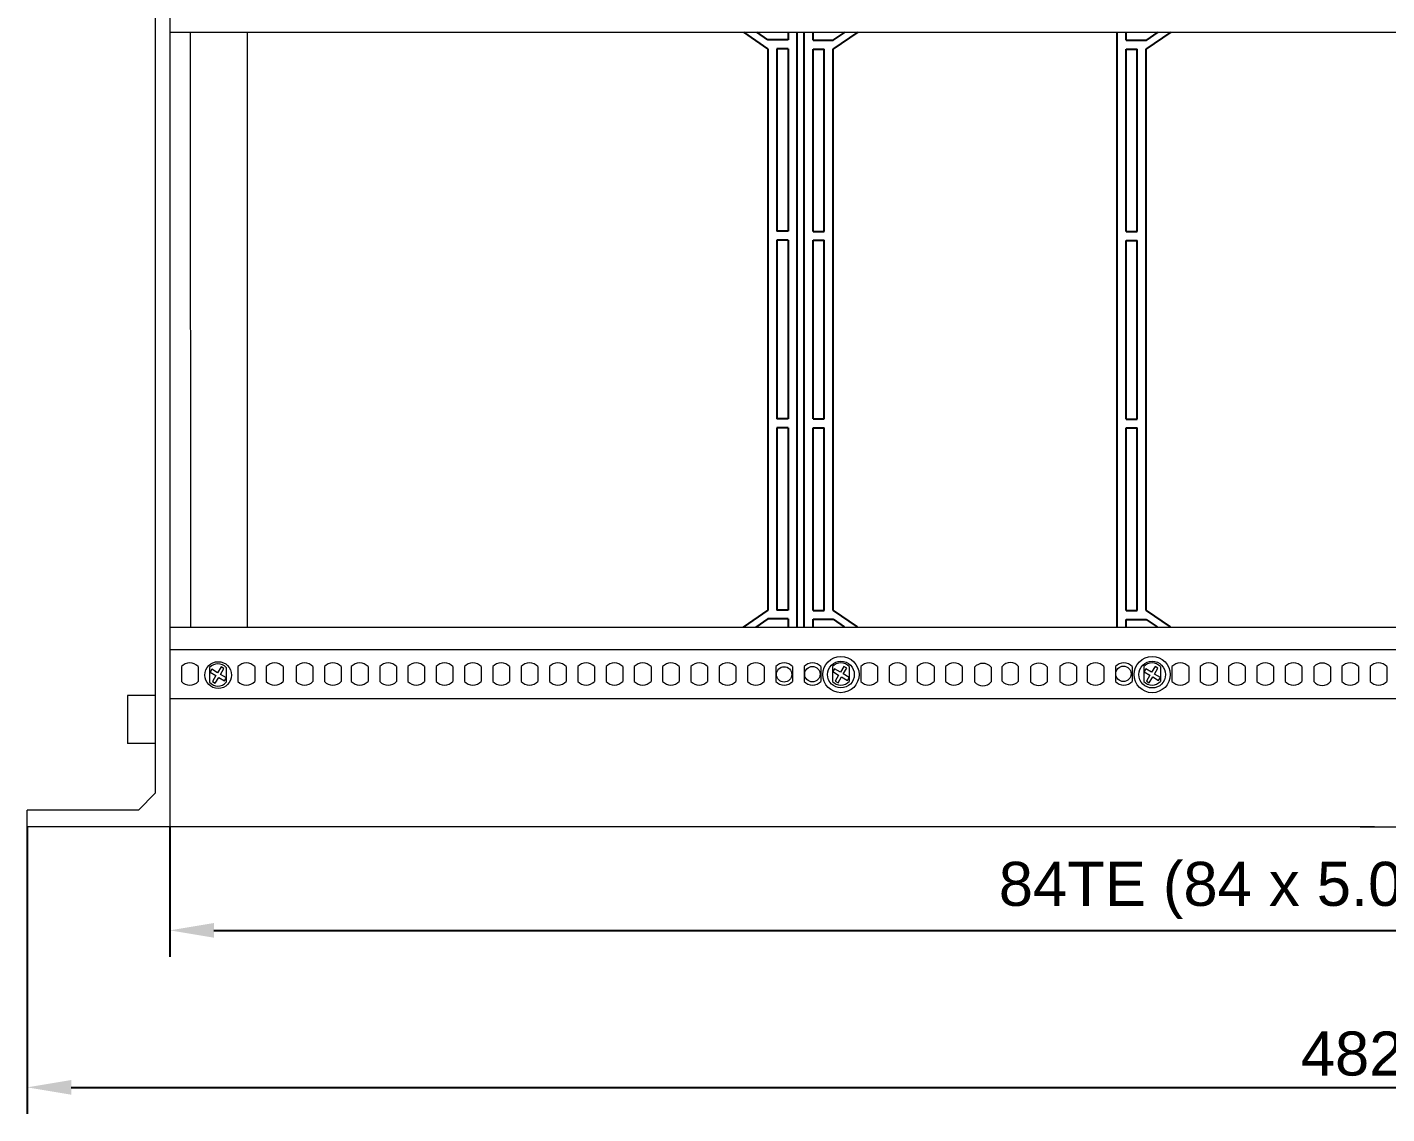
# Model space of a CAD drawing. Extents: x -194 to 239, y -574 to -265.
# Drawn here: x 54.1 to 131.3, y -483 to -421.3 of the extents above; entities that cross this region are included whole.
import ezdxf

# ---------------------------------------------------------------- set-up
doc = ezdxf.new("R2010")
doc.units = 0
doc.header["$LTSCALE"] = 0.5
doc.header["$PDMODE"] = 2
doc.layers.get('0').update_dxf_attribs({"linetype": 'CONTINUOUS'})
doc.layers.get('DEFPOINTS').update_dxf_attribs({"linetype": 'CONTINUOUS'})
doc.layers.add('1', color=7, linetype='CONTINUOUS')
doc.layers.add('UMRISSE', color=7, linetype='CONTINUOUS')
doc.styles.get("Standard").update_dxf_attribs({"font": 'arial.ttf', "height": 3})
doc.dimstyles.get("Standard").update_dxf_attribs({"dimtxt": 0.18, "dimasz": 0.18, "dimexe": 0.18, "dimexo": 0.0625, "dimgap": 0.09, "dimtad": 0, "dimtih": 1, "dimtoh": 1, "dimdec": 4, "dimzin": 0, "dimdsep": 46, "dimtxsty": 'Standard', "dimcen": 0.09, "dimadec": 0, "dimazin": 0, "dimtfac": 1, "dimtdec": 4, "dimtofl": 0, "dimtmove": 0, "dimatfit": 3, "dimfxl": 1, "dimtolj": 1, "dimtzin": 0, "dimarcsym": 0})

# ---------------------------------------------------------------- blocks, each defined once
blk = doc.blocks.new('A$C6B32323B')
at = {"layer": 'UMRISSE', "color": 7, "linetype": 'Continuous'}
for p, q in [((0, 0), (0, 71.13)), ((1.07, 70.17), (1.07, 71.13)), ((1.07, 70.17), (3.47, 70.17)), ((3.47, 69.1), (6.45, 71.13)), ((3.47, 70.15), (4.91, 71.13)), ((3.47, 70.15), (3.47, 70.17)), ((1.07, 47.29), (1.07, 69.1)), ((1.07, 69.1), (2.4, 69.1)), ((2.4, 47.29), (2.4, 69.1)), ((3.47, 1.97), (3.47, 69.1)), ((1.07, 47.29), (2.4, 47.29)), ((1.07, 24.87), (1.07, 46.23)), ((1.07, 46.23), (2.4, 46.23)), ((2.4, 24.87), (2.4, 46.23)), ((1.07, 24.87), (2.4, 24.87)), ((1.07, 1.97), (1.07, 23.8)), ((1.07, 23.8), (2.4, 23.8)), ((2.4, 1.97), (2.4, 23.8)), ((1.07, 1.97), (2.4, 1.97)), ((3.47, 1.97), (6.35, 0)), ((1.07, 0), (1.07, 0.9)), ((1.07, 0.9), (3.47, 0.9)), ((3.47, 0.9), (4.79, 0))]:
    blk.add_line(p, q, dxfattribs=at)
blk = doc.blocks.new('*D111')
at = {"color": 1, "lineweight": -2, "transparency": 16777216}
for p, q in [((62.182, -466.696), (62.182, -474.074)), ((198.126, -466.696), (198.126, -474.074))]:
    blk.add_line(p, q, dxfattribs=at)
at = {"lineweight": -2, "transparency": 16777216}
blk.add_line((64.682, -472.574), (195.626, -472.574), dxfattribs=at)
at = {"lineweight": 5, "transparency": 16777216}
for points in [[(64.682, -472.158), (64.682, -472.991), (62.182, -472.574)], [(195.626, -472.158), (195.626, -472.991), (198.126, -472.574)]]:
    blk.add_solid(points, dxfattribs=at)
at = {"layer": 'DEFPOINTS', "color": 0, "lineweight": 5, "transparency": 16777216}
for p in [(62.182, -466.696), (198.126, -466.696), (198.126, -472.574)]:
    blk.add_point(p, dxfattribs=at)
at = {"color": 7, "lineweight": 5, "transparency": 16777216, "insert": (128.602, -470.311), "char_height": 3, "attachment_point": 5}
blk.add_mtext('\\A1;{\\fArial|b0|i0|c238|p34;\\H0.83333x;84TE (84 x 5.08=426.72)}', dxfattribs=at)
blk = doc.blocks.new('*D112')
at = {"color": 1, "lineweight": -2, "transparency": 16777216}
for p, q in [((54.087, -466.696), (54.087, -482.979)), ((207.002, -466.696), (207.002, -482.979))]:
    blk.add_line(p, q, dxfattribs=at)
at = {"lineweight": -2, "transparency": 16777216}
blk.add_line((56.587, -481.479), (204.502, -481.479), dxfattribs=at)
at = {"lineweight": 5, "transparency": 16777216}
for points in [[(56.587, -481.063), (56.587, -481.896), (54.087, -481.479)], [(204.502, -481.063), (204.502, -481.896), (207.002, -481.479)]]:
    blk.add_solid(points, dxfattribs=at)
at = {"layer": 'DEFPOINTS', "color": 0, "lineweight": 5, "transparency": 16777216}
for p in [(54.087, -466.696), (207.002, -466.696), (207.002, -481.479)]:
    blk.add_point(p, dxfattribs=at)
at = {"color": 7, "lineweight": 5, "transparency": 16777216, "insert": (130.749, -479.578), "char_height": 3, "attachment_point": 5}
blk.add_mtext('\\A1;{\\fArial|b0|i0|c238|p34;\\H0.83333x;482.6}', dxfattribs=at)

msp = doc.modelspace()

# ---------------------------------------------------------------- linework, layer by layer
at = {"lineweight": 5}
for p, q in [((63.33091, -421.63592), (63.36509, -455.37588)), ((66.57171, -421.63592), (66.56675, -455.37588))]:
    msp.add_line(p, q, dxfattribs=at)
at = {"layer": '1', "lineweight": 5}
for p, q in [((61.36032, -411.20088), (61.36032, -464.79904)), ((62.18247, -411.20088), (62.18247, -466.69632)), ((130.55809, -421.63592), (62.18247, -421.63592)), ((198.12594, -421.63592), (129.75032, -421.63592)), ((62.18247, -455.37588), (83.13909, -455.37588)), ((65.73687, -455.37588), (130.55809, -455.37588)), ((129.75032, -455.37588), (198.12594, -455.37588)), ((62.18247, -456.64073), (130.55809, -456.64073)), ((62.18247, -456.64073), (79.82177, -456.64073)), ((129.75032, -456.64073), (198.12594, -456.64073)), ((62.84019, -457.61376), (62.84019, -458.45038)), ((62.84019, -457.61376), (62.84019, -458.45038)), ((63.78883, -457.61376), (63.78883, -458.45038)), ((63.78883, -457.61376), (63.78883, -458.45038)), ((65.09474, -457.62744), (64.89642, -457.96019)), ((65.25771, -457.72458), (65.09474, -457.62744)), ((66.05292, -457.61376), (66.05292, -458.45038)), ((67.00156, -457.61376), (67.00156, -458.45038)), ((67.65929, -457.61376), (67.65929, -458.45038)), ((68.60793, -457.61376), (68.60793, -458.45038)), ((69.35925, -457.61376), (69.35925, -458.45038)), ((70.30789, -457.61376), (70.30789, -458.45038)), ((70.96562, -457.61376), (70.96562, -458.45038)), ((71.91426, -457.61376), (71.91426, -458.45038)), ((72.48491, -457.61375), (72.48491, -458.45038)), ((73.43355, -457.61375), (73.43355, -458.45038)), ((74.10399, -457.61376), (74.10399, -458.45038)), ((75.05263, -457.61376), (75.05263, -458.45038)), ((75.69764, -457.61375), (75.69764, -458.45038)), ((76.64628, -457.61375), (76.64628, -458.45038)), ((77.304, -457.61375), (77.304, -458.45038)), ((78.25264, -457.61375), (78.25264, -458.45038)), ((78.91037, -457.61375), (78.91037, -458.45038)), ((79.85901, -457.61375), (79.85901, -458.45038)), ((80.51673, -457.61375), (80.51673, -458.45038)), ((81.46537, -457.61375), (81.46537, -458.45038)), ((82.12309, -457.61375), (82.12309, -458.45038)), ((83.07173, -457.61375), (83.07173, -458.45038)), ((83.72946, -457.61375), (83.72946, -458.45038)), ((84.6781, -457.61375), (84.6781, -458.45038)), ((85.33582, -457.61375), (85.33582, -458.45038)), ((86.28446, -457.61375), (86.28446, -458.45038)), ((86.94219, -457.61375), (86.94219, -458.45038)), ((87.89083, -457.61375), (87.89083, -458.45038)), ((88.54855, -457.61375), (88.54855, -458.45038)), ((89.49719, -457.61375), (89.49719, -458.45038)), ((90.15491, -457.61375), (90.15491, -458.45038)), ((91.10355, -457.61375), (91.10355, -458.45038)), ((91.76128, -457.61375), (91.76128, -458.45038)), ((92.70992, -457.61375), (92.70992, -458.45038)), ((93.36764, -457.61375), (93.36764, -458.45038)), ((94.31628, -457.61375), (94.31628, -458.45038)), ((94.974, -457.61375), (94.974, -458.45038)), ((95.92264, -457.61375), (95.92264, -458.45038)), ((96.58037, -457.61375), (96.58037, -458.45038)), ((97.52901, -457.61375), (97.52901, -458.45038)), ((98.18673, -457.61375), (98.18673, -458.45038)), ((99.13537, -457.61375), (99.13537, -458.45038)), ((99.7931, -457.61375), (99.7931, -458.45038)), ((100.44361, -457.59948), (100.24529, -457.93222)), ((100.60659, -457.69661), (100.44361, -457.59948)), ((100.74174, -457.61375), (100.74174, -458.45038)), ((101.39946, -457.61375), (101.39946, -458.45038)), ((102.3481, -457.61375), (102.3481, -458.45038)), ((103.00582, -457.61375), (103.00582, -458.45038)), ((103.95446, -457.61375), (103.95446, -458.45038)), ((104.61219, -457.61375), (104.61219, -458.45038)), ((105.56083, -457.61375), (105.56083, -458.45038)), ((106.21855, -457.61375), (106.21855, -458.45038)), ((107.16719, -457.61375), (107.16719, -458.45038)), ((107.86258, -457.64242), (107.86258, -458.47905)), ((108.81122, -457.64242), (108.81122, -458.47905)), ((109.42779, -458.43508), (109.42779, -457.59846)), ((110.36151, -458.43508), (110.36151, -457.59846)), ((111.04113, -457.62905), (111.04113, -458.46567)), ((111.98977, -457.62905), (111.98977, -458.46567)), ((112.70942, -457.61252), (112.70942, -458.44914)), ((113.65806, -457.61252), (113.65806, -458.44914)), ((114.25037, -457.61375), (114.25037, -458.45038)), ((115.19901, -457.61375), (115.19901, -458.45038)), ((115.85673, -457.61375), (115.85673, -458.45038)), ((116.80537, -457.61375), (116.80537, -458.45038)), ((117.4631, -457.61375), (117.4631, -458.45038)), ((118.11136, -457.60226), (117.91304, -457.935)), ((118.27434, -457.69939), (118.11136, -457.60226)), ((118.41174, -457.61375), (118.41174, -458.45038)), ((119.06946, -457.61375), (119.06946, -458.45038)), ((120.0181, -457.61375), (120.0181, -458.45038)), ((120.67582, -457.61375), (120.67582, -458.45038)), ((121.62446, -457.61375), (121.62446, -458.45038)), ((122.28219, -457.61375), (122.28219, -458.45038)), ((123.23083, -457.61375), (123.23083, -458.45038)), ((123.88855, -457.61375), (123.88855, -458.45038)), ((124.83719, -457.61375), (124.83719, -458.45038)), ((125.49492, -457.61375), (125.49492, -458.45038)), ((126.44356, -457.61375), (126.44356, -458.45038)), ((127.12378, -457.62511), (127.12378, -458.46173)), ((128.07242, -457.62511), (128.07242, -458.46173)), ((128.70764, -457.61375), (128.70764, -458.45038)), ((129.65628, -457.61375), (129.65628, -458.45038)), ((130.31401, -457.61375), (130.31401, -458.45038)), ((131.26265, -457.61375), (131.26265, -458.45038)), ((64.44235, -457.66357), (64.44235, -458.50019)), ((64.56367, -457.76187), (64.46654, -457.92485)), ((64.46654, -457.92485), (64.79928, -458.12316)), ((64.89642, -457.96019), (64.56367, -457.76187)), ((64.79928, -458.12316), (64.60097, -458.45591)), ((64.76394, -458.55304), (64.96226, -458.2203)), ((64.96226, -458.2203), (65.29501, -458.41862)), ((65.0594, -458.05732), (65.25771, -457.72458)), ((65.39214, -458.25564), (65.0594, -458.05732)), ((65.29501, -458.41862), (65.39214, -458.25564)), ((65.39099, -457.66357), (65.39099, -458.50019)), ((99.91255, -457.7339), (99.81541, -457.89688)), ((99.81541, -457.89688), (100.14816, -458.0952)), ((100.24529, -457.93222), (99.91255, -457.7339)), ((100.14816, -458.0952), (99.94984, -458.42794)), ((100.11282, -458.52508), (100.31114, -458.19233)), ((100.31114, -458.19233), (100.64388, -458.39065)), ((100.40827, -458.02936), (100.60659, -457.69661)), ((100.74102, -458.22767), (100.40827, -458.02936)), ((100.64388, -458.39065), (100.74102, -458.22767)), ((117.5803, -457.73669), (117.48316, -457.89966)), ((117.48316, -457.89966), (117.81591, -458.09798)), ((117.91304, -457.935), (117.5803, -457.73669)), ((117.81591, -458.09798), (117.61759, -458.43072)), ((117.78057, -458.52786), (117.97889, -458.19511)), ((117.97889, -458.19511), (118.31163, -458.39343)), ((118.07602, -458.03214), (118.27434, -457.69939)), ((118.40877, -458.23045), (118.07602, -458.03214)), ((118.31163, -458.39343), (118.40877, -458.23045)), ((64.60097, -458.45591), (64.76394, -458.55304)), ((99.94984, -458.42794), (100.11282, -458.52508)), ((117.61759, -458.43072), (117.78057, -458.52786)), ((61.36032, -459.24949), (59.77925, -459.24949)), ((59.77925, -459.24949), (59.77925, -461.96893)), ((62.18247, -459.42341), (80.44128, -459.42341)), ((77.77179, -459.42341), (130.55809, -459.42341)), ((129.75032, -459.42341), (198.12594, -459.42341)), ((61.36032, -461.96893), (59.77925, -461.96893)), ((61.36032, -464.79904), (60.41168, -465.74768)), ((60.41168, -465.74768), (54.08741, -465.74768)), ((54.08741, -466.69632), (54.08741, -465.74768)), ((62.18247, -466.69632), (54.08741, -466.69632)), ((130.55809, -466.69632), (62.18247, -466.69632)), ((129.75032, -466.69632), (207.00192, -466.69632))]:
    msp.add_line(p, q, dxfattribs=at)
for centre, radius in [((64.92934, -458.09024), 0.75891), ((97.05228, -458.05364), 0.43645), ((98.65755, -458.04163), 0.43645), ((100.27822, -458.06228), 1.02769), ((100.27822, -458.06228), 0.75891), ((116.31241, -458.02324), 0.43645), ((117.94596, -458.06506), 1.02769), ((117.94596, -458.06506), 0.75891)]:
    msp.add_circle(centre, radius, dxfattribs=at)
for centre, radius, start, end in [((63.31451, -458.03207), 0.63243, 41.4096221, 138.5903779), ((64.91667, -458.08188), 0.63243, 41.4096221, 138.5903779), ((66.52724, -458.03207), 0.63243, 41.4096221, 138.5903779), ((68.13361, -458.03207), 0.63243, 41.4096221, 138.5903779), ((69.83357, -458.03207), 0.63243, 41.4096221, 138.5903779), ((71.43994, -458.03207), 0.63243, 41.4096221, 138.5903779), ((72.95923, -458.03206), 0.63243, 41.4096221, 138.5903779), ((74.57831, -458.03207), 0.63243, 41.4096221, 138.5903779), ((76.17196, -458.03206), 0.63243, 41.4096221, 138.5903779), ((77.77832, -458.03206), 0.63243, 41.4096221, 138.5903779), ((79.38469, -458.03206), 0.63243, 41.4096221, 138.5903779), ((80.99105, -458.03206), 0.63243, 41.4096221, 138.5903779), ((82.59741, -458.03206), 0.63243, 41.4096221, 138.5903779), ((84.20378, -458.03206), 0.63243, 41.4096221, 138.5903779), ((85.81014, -458.03206), 0.63243, 41.4096221, 138.5903779), ((87.41651, -458.03206), 0.63243, 41.4096221, 138.5903779), ((89.02287, -458.03206), 0.63243, 41.4096221, 138.5903779), ((90.62923, -458.03206), 0.63243, 41.4096221, 138.5903779), ((92.2356, -458.03206), 0.63243, 41.4096221, 138.5903779), ((93.84196, -458.03206), 0.63243, 41.4096221, 138.5903779), ((95.44832, -458.03206), 0.63243, 41.4096221, 138.5903779), ((97.05469, -458.03206), 0.63243, 41.4096221, 138.5903779), ((98.66105, -458.03206), 0.63243, 41.4096221, 138.5903779), ((100.26742, -458.03206), 0.63243, 41.4096221, 138.5903779), ((101.87378, -458.03206), 0.63243, 41.4096221, 138.5903779), ((103.48014, -458.03206), 0.63243, 41.4096221, 138.5903779), ((105.08651, -458.03206), 0.63243, 41.4096221, 138.5903779), ((106.69287, -458.03206), 0.63243, 41.4096221, 138.5903779), ((108.3369, -458.06073), 0.63243, 41.4096221, 138.5903779), ((109.89465, -458.00024), 0.61594, 40.7155094, 139.2844906), ((111.51545, -458.04736), 0.63243, 41.4096221, 138.5903779), ((113.18374, -458.03083), 0.63243, 41.4096221, 138.5903779), ((114.72469, -458.03206), 0.63243, 41.4096221, 138.5903779), ((116.33105, -458.03206), 0.63243, 41.4096221, 138.5903779), ((117.93742, -458.03206), 0.63243, 41.4096221, 138.5903779), ((119.54378, -458.03206), 0.63243, 41.4096221, 138.5903779), ((121.15014, -458.03206), 0.63243, 41.4096221, 138.5903779), ((122.75651, -458.03206), 0.63243, 41.4096221, 138.5903779), ((124.36287, -458.03206), 0.63243, 41.4096221, 138.5903779), ((125.96924, -458.03206), 0.63243, 41.4096221, 138.5903779), ((127.5981, -458.04342), 0.63243, 41.4096221, 138.5903779), ((129.18196, -458.03206), 0.63243, 41.4096221, 138.5903779), ((130.78833, -458.03206), 0.63243, 41.4096221, 138.5903779), ((63.31451, -458.03207), 0.63243, 221.4096221, 318.5903779), ((64.91667, -458.08188), 0.63243, 221.4096221, 318.5903779), ((66.52724, -458.03207), 0.63243, 221.4096221, 318.5903779), ((68.13361, -458.03207), 0.63243, 221.4096221, 318.5903779), ((69.83357, -458.03207), 0.63243, 221.4096221, 318.5903779), ((71.43994, -458.03207), 0.63243, 221.4096221, 318.5903779), ((72.95923, -458.03206), 0.63243, 221.4096221, 318.5903779), ((74.57831, -458.03207), 0.63243, 221.4096221, 318.5903779), ((76.17196, -458.03206), 0.63243, 221.4096221, 318.5903779), ((77.77832, -458.03206), 0.63243, 221.4096221, 318.5903779), ((79.38469, -458.03206), 0.63243, 221.4096221, 318.5903779), ((80.99105, -458.03206), 0.63243, 221.4096221, 318.5903779), ((82.59741, -458.03206), 0.63243, 221.4096221, 318.5903779), ((84.20378, -458.03206), 0.63243, 221.4096221, 318.5903779), ((85.81014, -458.03206), 0.63243, 221.4096221, 318.5903779), ((87.41651, -458.03206), 0.63243, 221.4096221, 318.5903779), ((89.02287, -458.03206), 0.63243, 221.4096221, 318.5903779), ((90.62923, -458.03206), 0.63243, 221.4096221, 318.5903779), ((92.2356, -458.03206), 0.63243, 221.4096221, 318.5903779), ((93.84196, -458.03206), 0.63243, 221.4096221, 318.5903779), ((95.44832, -458.03206), 0.63243, 221.4096221, 318.5903779), ((97.05469, -458.03206), 0.63243, 221.4096221, 318.5903779), ((98.66105, -458.03206), 0.63243, 221.4096221, 318.5903779), ((100.26742, -458.03206), 0.63243, 221.4096221, 318.5903779), ((101.87378, -458.03206), 0.63243, 221.4096221, 318.5903779), ((103.48014, -458.03206), 0.63243, 221.4096221, 318.5903779), ((105.08651, -458.03206), 0.63243, 221.4096221, 318.5903779), ((106.69287, -458.03206), 0.63243, 221.4096221, 318.5903779), ((108.3369, -458.06073), 0.63243, 221.4096221, 318.5903779), ((109.89465, -458.0333), 0.61594, 220.7155094, 319.2844906), ((111.51545, -458.04736), 0.63243, 221.4096221, 318.5903779), ((113.18374, -458.03083), 0.63243, 221.4096221, 318.5903779), ((114.72469, -458.03206), 0.63243, 221.4096221, 318.5903779), ((116.33105, -458.03206), 0.63243, 221.4096221, 318.5903779), ((117.93742, -458.03206), 0.63243, 221.4096221, 318.5903779), ((119.54378, -458.03206), 0.63243, 221.4096221, 318.5903779), ((121.15014, -458.03206), 0.63243, 221.4096221, 318.5903779), ((122.75651, -458.03206), 0.63243, 221.4096221, 318.5903779), ((124.36287, -458.03206), 0.63243, 221.4096221, 318.5903779), ((125.96924, -458.03206), 0.63243, 221.4096221, 318.5903779), ((127.5981, -458.04342), 0.63243, 221.4096221, 318.5903779), ((129.18196, -458.03206), 0.63243, 221.4096221, 318.5903779), ((130.78833, -458.03206), 0.63243, 221.4096221, 318.5903779)]:
    msp.add_arc(centre, radius, start, end, dxfattribs=at)

# ---------------------------------------------------------------- block references
at = {"layer": '1', "lineweight": 5, "xscale": 0.4743200000000058, "yscale": 0.4743200000000058, "zscale": 0.4743200000000058, "rotation": 180}
msp.add_blockref('A$C6B32323B', (97.78226, -421.62652), dxfattribs=at)
at = {"layer": '1', "lineweight": 5, "xscale": 0.4743200000000058, "yscale": 0.4743200000000058, "zscale": 0.4743200000000058}
for p in [(98.19048, -455.35594), (115.96186, -455.36257)]:
    msp.add_blockref('A$C6B32323B', p, dxfattribs=at)

# ---------------------------------------------------------------- dimensions: what is measured, and where the dimension line sits
at = {"lineweight": 5}
for base, p1, p2, text, picture, middle in [((198.12594, -472.57432), (62.18247, -466.69632), (198.12594, -466.69632), '{\\fArial|b0|i0|c238|p34;\\H0.83333x;84TE (84 x 5.08=426.72)}', '*D111', (128.6017, -472.57432)), ((207.00192, -481.47942), (54.08741, -466.69632), (207.00192, -466.69632), '{\\fArial|b0|i0|c238|p34;\\H0.83333x;482.6}', '*D112', (130.749, -481.47942))]:
    dim = msp.add_linear_dim(base=base, p1=p1, p2=p2, text=text, dimstyle='Standard', override={"dimtxt": 2.5, "dimasz": 2.5, "dimexe": 1.5, "dimexo": 0, "dimgap": 0.625, "dimtad": 1, "dimtih": 0, "dimtoh": 0, "dimzin": 8, "dimlunit": 6, "dimcen": 2.5, "dimclrd": 256, "dimclre": 1, "dimclrt": 7, "dimtofl": 1, "dimatfit": 0}, dxfattribs=at)
    dim.commit()
    dim.dimension.update_dxf_attribs({"geometry": picture, "text_midpoint": middle, "dimtype": 160})

doc.saveas('drawing.dxf')
